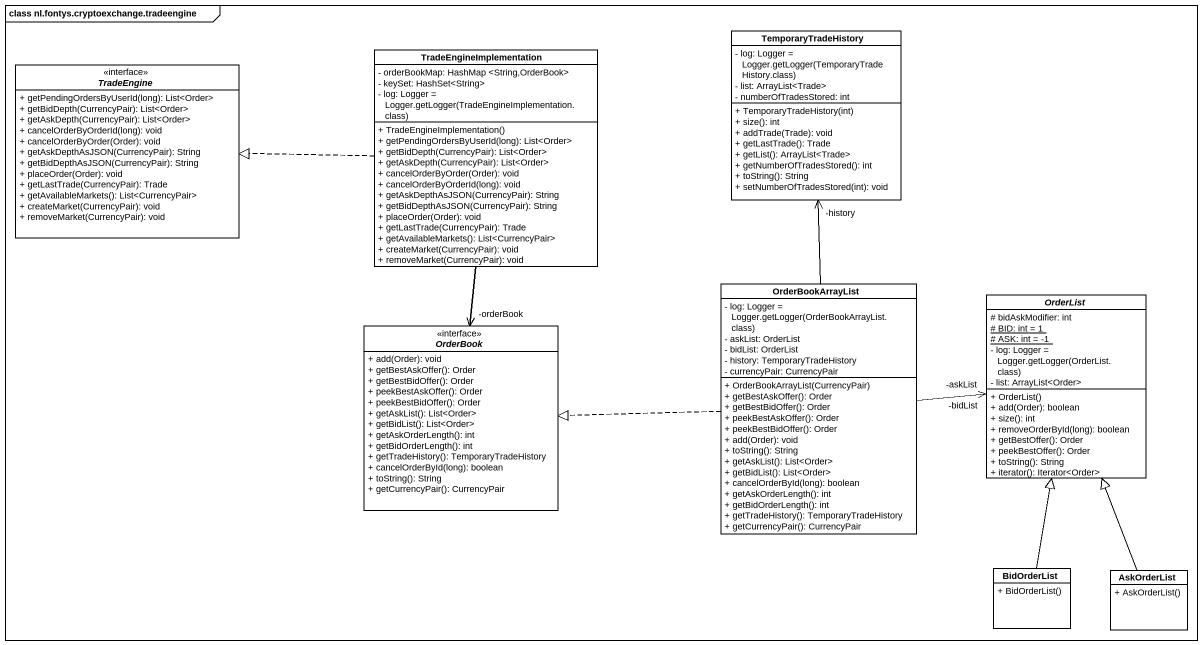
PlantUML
@startuml
mainframe class nl.fontys.cryptoexchange.tradeengine
hide circle
hide empty members
skinparam classAttributeIconSize 0
class TradeEngineImplementation {
  - orderBookMap: HashMap <String,OrderBook>
  - keySet: HashSet<String>
  {field} - log: Logger = Logger.getLogger(TradeEngineImplementation.class)
  + TradeEngineImplementation()
  + getPendingOrdersByUserId(long): List<Order>
  + getBidDepth(CurrencyPair): List<Order>
  + getAskDepth(CurrencyPair): List<Order>
  + cancelOrderByOrder(Order): void
  + cancelOrderByOrderId(long): void
  + getAskDepthAsJSON(CurrencyPair): String
  + getBidDepthAsJSON(CurrencyPair): String
  + placeOrder(Order): void
  + getLastTrade(CurrencyPair): Trade
  + getAvailableMarkets(): List<CurrencyPair>
  + createMarket(CurrencyPair): void
  + removeMarket(CurrencyPair): void
}
class TemporaryTradeHistory {
  {field} - log: Logger = Logger.getLogger(TemporaryTradeHistory.class)
  - list: ArrayList<Trade>
  - numberOfTradesStored: int
  + TemporaryTradeHistory(int)
  + size(): int
  + addTrade(Trade): void
  + getLastTrade(): Trade
  + getList(): ArrayList<Trade>
  + getNumberOfTradesStored(): int
  + toString(): String
  + setNumberOfTradesStored(int): void
}
interface TradeEngine <<interface>> {
  + getPendingOrdersByUserId(long): List<Order>
  + getBidDepth(CurrencyPair): List<Order>
  + getAskDepth(CurrencyPair): List<Order>
  + cancelOrderByOrderId(long): void
  + cancelOrderByOrder(Order): void
  + getAskDepthAsJSON(CurrencyPair): String
  + getBidDepthAsJSON(CurrencyPair): String
  + placeOrder(Order): void
  + getLastTrade(CurrencyPair): Trade
  + getAvailableMarkets(): List<CurrencyPair>
  + createMarket(CurrencyPair): void
  + removeMarket(CurrencyPair): void
}
class OrderBookArrayList {
  {field} - log: Logger = Logger.getLogger(OrderBookArrayList.class)
  - askList: OrderList
  - bidList: OrderList
  - history: TemporaryTradeHistory
  - currencyPair: CurrencyPair
  + OrderBookArrayList(CurrencyPair)
  + getBestAskOffer(): Order
  + getBestBidOffer(): Order
  + peekBestAskOffer(): Order
  + peekBestBidOffer(): Order
  + add(Order): void
  + toString(): String
  + getAskList(): List<Order>
  + getBidList(): List<Order>
  + cancelOrderById(long): boolean
  + getAskOrderLength(): int
  + getBidOrderLength(): int
  + getTradeHistory(): TemporaryTradeHistory
  + getCurrencyPair(): CurrencyPair
}
abstract class OrderBook <<interface>> {
  + add(Order): void
  + getBestAskOffer(): Order
  + getBestBidOffer(): Order
  + peekBestAskOffer(): Order
  + peekBestBidOffer(): Order
  + getAskList(): List<Order>
  + getBidList(): List<Order>
  + getAskOrderLength(): int
  + getBidOrderLength(): int
  + getTradeHistory(): TemporaryTradeHistory
  + cancelOrderById(long): boolean
  + toString(): String
  + getCurrencyPair(): CurrencyPair
}
abstract class OrderList {
  # bidAskModifier: int
  {static} # BID: int = 1
  {static} # ASK: int = -1
  {field} - log: Logger = Logger.getLogger(OrderList.class)
  - list: ArrayList<Order>
  + OrderList()
  + add(Order): boolean
  + size(): int
  + removeOrderById(long): boolean
  + getBestOffer(): Order
  + peekBestOffer(): Order
  + toString(): String
  + iterator(): Iterator<Order>
}
class BidOrderList {
  + BidOrderList()
}
class AskOrderList {
  + AskOrderList()
}
TradeEngineImplementation .left.|> TradeEngine
TradeEngineImplementation --> "-orderBook" OrderBook
OrderBookArrayList -up-> "-history" TemporaryTradeHistory
OrderBookArrayList .left.|> OrderBook
OrderBookArrayList -right-> "-askList" OrderList
OrderBookArrayList -right-> "-bidList" OrderList
OrderBook -up- TradeEngineImplementation
BidOrderList -up-|> OrderList
AskOrderList -up-|> OrderList
@enduml
